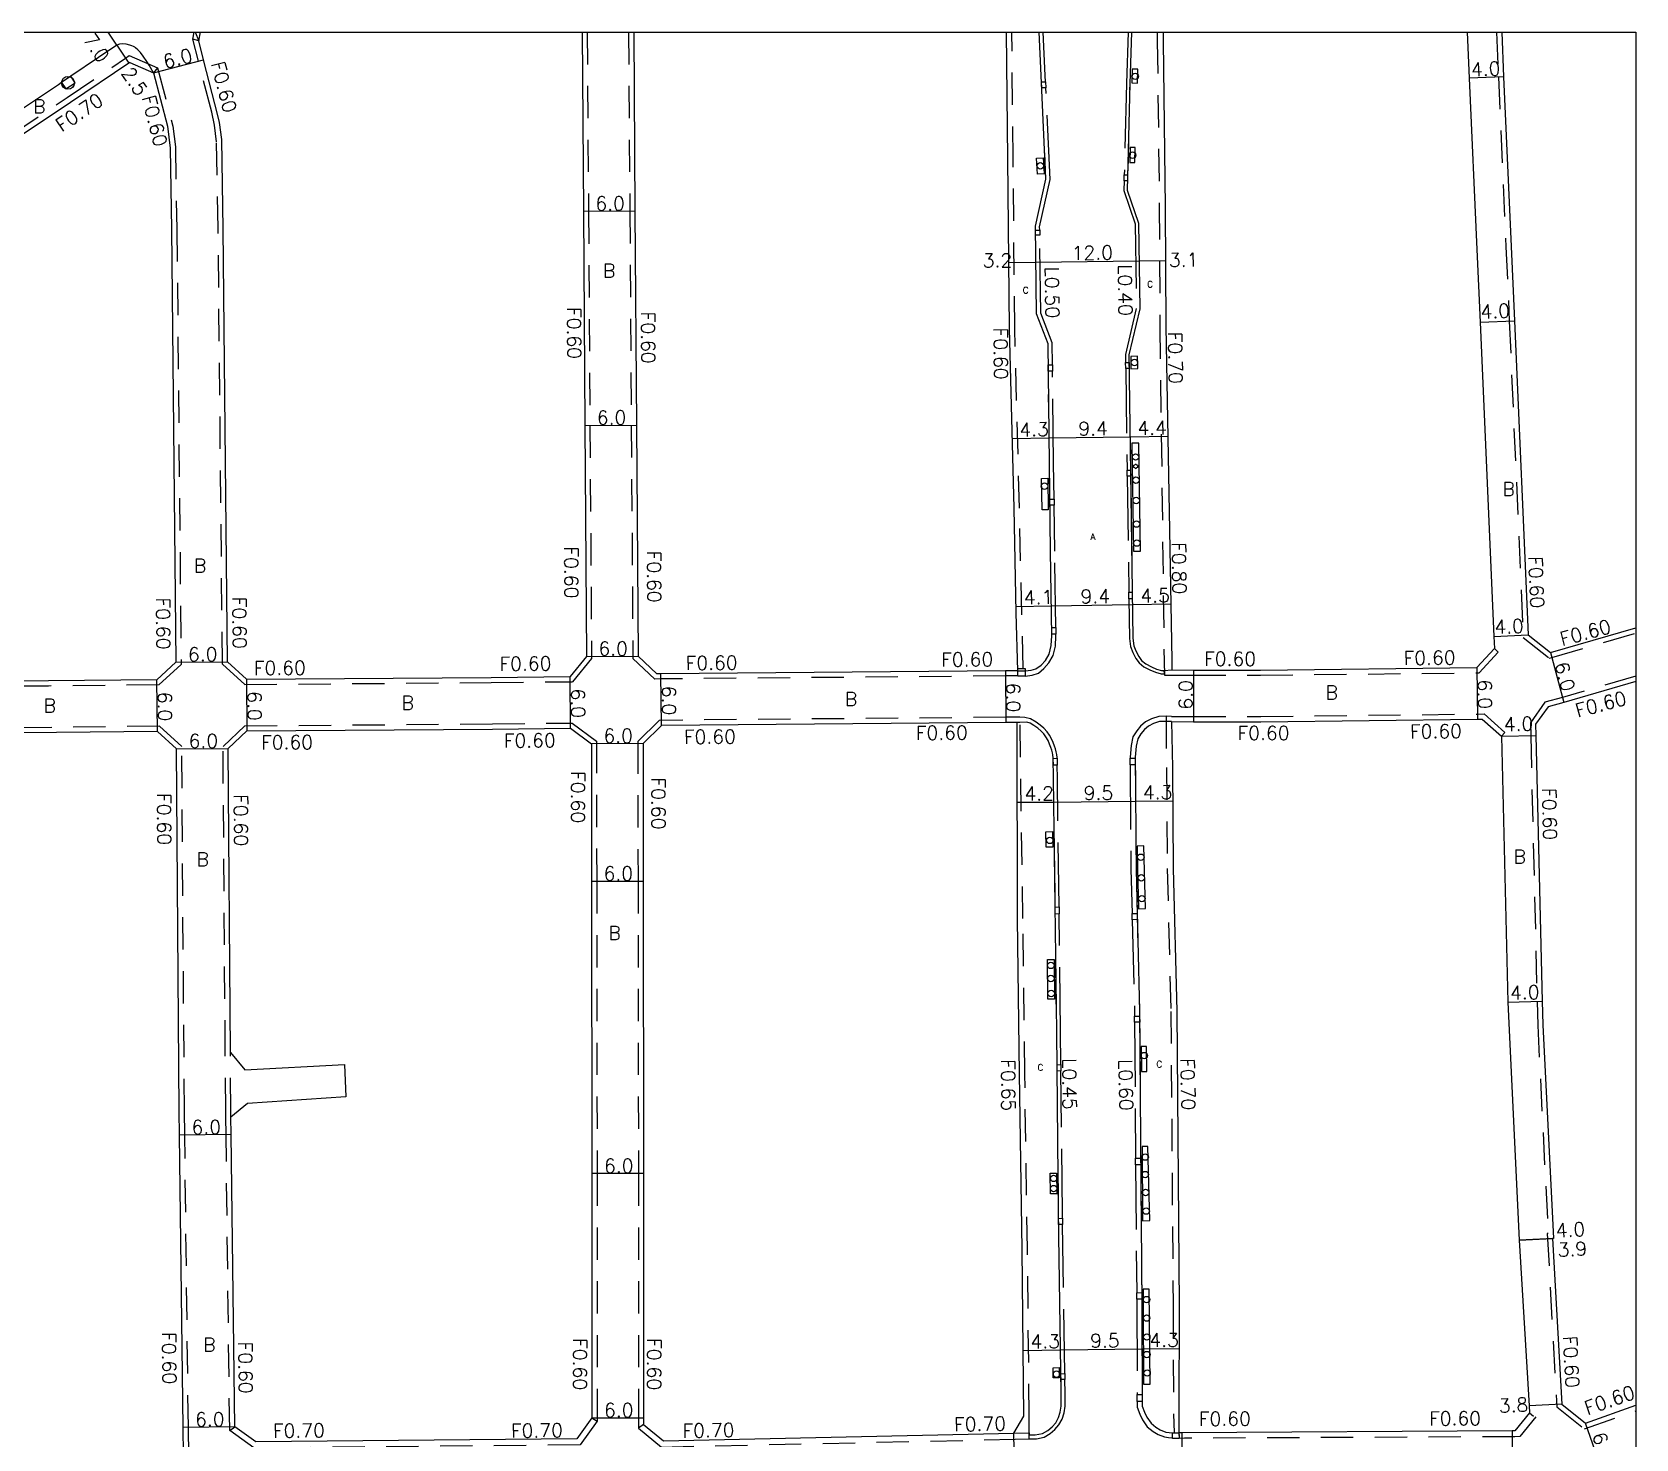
# Model space of a CAD drawing. Header units: metres. Extents: x -2400 to -1599, y -111000 to -110400.
# Drawn here: x -1786.3 to -1600, y -110563.4 to -110400 of the extents above; entities that cross this region are included whole.
import ezdxf

# ---------------------------------------------------------------- set-up
doc = ezdxf.new("R2010")
doc.units = ezdxf.units.M
doc.header["$LTSCALE"] = 2.5
doc.linetypes.add('22320', pattern=[2.5, 1.5, -1])
doc.linetypes.add('22330', pattern=[4, 3, -1])
for name, color, linetype in [('2101000', 7, 'Continuous'), ('2102000', 4, 'Continuous'), ('2102001', 8, 'Continuous'), ('2213000', 3, 'Continuous'), ('2227000', 1, 'Continuous'), ('2232000', 120, '22320'), ('2233000', 120, '22330'), ('2235000', 4, 'Continuous'), ('2236000', 3, 'Continuous'), ('2236100', 3, 'Continuous'), ('2238000', 3, 'Continuous'), ('2239000', 3, 'Continuous'), ('9107000', 139, 'Continuous'), ('9201100', 215, 'Continuous'), ('9201500', 222, 'Continuous'), ('9202100', 82, 'Continuous'), ('9203500', 155, 'Continuous'), ('999', 7, 'Continuous')]:
    doc.layers.add(name, color=color, linetype=linetype)
doc.styles.add('Dm_Anotation', font='txt.shx', dxfattribs={"bigfont": 'pscdm.shx'})

# ---------------------------------------------------------------- blocks, each defined once
blk = doc.blocks.new('223800')
at = {"color": 0, "linetype": 'Continuous'}
blk.add_circle((0, 0), 0.75, dxfattribs=at)
blk = doc.blocks.new('223900')
blk.add_lwpolyline([(-0.22, -0.37), (-0.44, -0.3), (-0.47, -0.27), (-0.48, -0.24), (-0.44, 0.01), (-0.48, 0.23), (-0.47, 0.27), (-0.45, 0.29), (-0.21, 0.38), (-0.04, 0.53), (0, 0.54), (0.03, 0.53), (0.22, 0.37), (0.44, 0.3), (0.47, 0.27), (0.48, 0.24), (0.44, -0.01), (0.48, -0.23), (0.47, -0.27), (0.45, -0.29), (0.21, -0.38), (0.04, -0.53), (0, -0.54), (-0.03, -0.53)], close=True)

msp = doc.modelspace()

# ---------------------------------------------------------------- linework, layer by layer
at = {"layer": '2101000'}
for points in [[(-1766.91, -110401.02), (-1766.7, -110400)], [(-1764.5, -110410.52), (-1764.68, -110409.68), (-1766.34, -110403.22), (-1766.91, -110401.02)], [(-1722.39, -110400), (-1722.24, -110420.83), (-1722.07, -110445.69), (-1721.89, -110472.53), (-1723.78, -110474.85)], [(-1716.39, -110400), (-1716.24, -110420.79), (-1716.07, -110445.65), (-1715.89, -110472.48), (-1713.7, -110474.54)], [(-1671.78, -110474.17), (-1671.97, -110467.45), (-1672.22, -110455.29), (-1672.75, -110434.44), (-1672.96, -110414.71), (-1673.08, -110400)], [(-1654.91, -110400), (-1654.9, -110401.06), (-1654.67, -110420.32), (-1654.6, -110434.18), (-1653.9, -110472.94), (-1653.88, -110474.09)], [(-1619.6, -110400), (-1619.36, -110405.35), (-1618.48, -110425.27), (-1618.1, -110433.71), (-1616.5, -110470.19), (-1616.44, -110471.61), (-1618.48, -110473.81)], [(-1615.59, -110400), (-1615.36, -110405.18), (-1614.49, -110424.92), (-1614.11, -110433.53), (-1612.5, -110470.02), (-1609.92, -110472.07), (-1600, -110469.19)], [(-1774.91, -110403.53), (-1775.01, -110403.6), (-1781.79, -110408.17), (-1809.07, -110426.38), (-1811.23, -110427.82), (-1836.42, -110444.14)], [(-1774.91, -110403.53), (-1772.15, -110404.72), (-1770.55, -110410.93), (-1770.22, -110413.47), (-1770.05, -110422.9), (-1769.55, -110473.2)], [(-1763.55, -110473.14), (-1764.05, -110422.85), (-1764.24, -110412.46), (-1764.5, -110410.52)], [(-1769.55, -110473.2), (-1771.76, -110475.23), (-1784.36, -110475.35), (-1788.24, -110475.39), (-1803.04, -110475.54), (-1806.5, -110475.57), (-1811.83, -110475.81), (-1814.65, -110474.8)], [(-1763.55, -110473.14), (-1761.34, -110475.16), (-1732.95, -110474.95), (-1723.78, -110474.85)], [(-1653.88, -110474.09), (-1651.39, -110474.1), (-1643.6, -110474.1), (-1618.48, -110473.81)], [(-1671.78, -110474.17), (-1673.23, -110474.18), (-1713.23, -110474.53), (-1713.7, -110474.54)], [(-1600, -110475.44), (-1608.37, -110477.87), (-1610.2, -110478.36)], [(-1610.2, -110478.36), (-1611.65, -110480.4), (-1611.62, -110481.69), (-1610.88, -110512.57), (-1610.81, -110515.31), (-1609.57, -110540.11), (-1609.67, -110540.12), (-1608.6, -110559.36)], [(-1769.48, -110483.24), (-1771.7, -110481.23), (-1802.98, -110481.54), (-1805.94, -110481.57), (-1810.92, -110482.75), (-1815.71, -110484.34), (-1817.19, -110485.29), (-1820.79, -110487.62)], [(-1763.48, -110483.22), (-1761.3, -110481.16), (-1732.79, -110480.95), (-1723.72, -110480.85)], [(-1723.72, -110480.85), (-1721.31, -110482.65), (-1721.29, -110498.63), (-1721.24, -110532.58), (-1721.24, -110560.96)], [(-1713.17, -110480.53), (-1715.31, -110482.64), (-1715.29, -110498.63), (-1715.24, -110532.58), (-1715.24, -110560.96), (-1715.24, -110561.72)], [(-1671.84, -110480.17), (-1673.18, -110480.18), (-1713.17, -110480.53)], [(-1672.24, -110562.73), (-1671.08, -110560.76), (-1671.29, -110541.36), (-1671.6, -110521.01), (-1671.83, -110502.98), (-1671.84, -110480.17)], [(-1653.94, -110480.09), (-1651.39, -110480.1), (-1643.57, -110480.1), (-1618.41, -110479.81), (-1617.87, -110479.8)], [(-1653.94, -110480.09), (-1653.83, -110485.42), (-1653.73, -110497.15), (-1653.32, -110513.73), (-1653.05, -110547.97), (-1653.09, -110560.44), (-1653.07, -110562.68)], [(-1617.87, -110479.8), (-1615.62, -110481.79), (-1614.88, -110512.67), (-1613.56, -110540.33), (-1612.4, -110559.57), (-1612.35, -110560.38)], [(-1882.78, -110548.4), (-1878.67, -110553.42), (-1866.56, -110568.21), (-1840.21, -110600.41), (-1822.13, -110622.11), (-1822.52, -110622.43), (-1814.1, -110632.54), (-1811.2, -110633.31), (-1792.01, -110617.03), (-1774.27, -110603.27), (-1770.08, -110600.02), (-1768.28, -110597.5), (-1768.6, -110571.61), (-1768.71, -110562.07), (-1769.13, -110528.11), (-1769.17, -110525.32), (-1769.48, -110483.24)], [(-1763.22, -110518.52), (-1763.48, -110483.22)], [(-1762.71, -110561.99), (-1763.13, -110528.04), (-1763.16, -110526.04)], [(-1608.6, -110559.36), (-1605.87, -110561.55), (-1600, -110559.49)], [(-1721.24, -110560.96), (-1722.98, -110563.4), (-1760.27, -110563.74), (-1762.71, -110561.99)], [(-1612.35, -110560.38), (-1614.06, -110562.47), (-1614.37, -110562.47), (-1652.73, -110562.68), (-1653.07, -110562.68)], [(-1715.24, -110561.72), (-1712.93, -110563.63), (-1672.24, -110562.73)]]:
    msp.add_lwpolyline(points, dxfattribs=at)
at = {"layer": '2102000'}
for points in [[(-1763.22, -110518.52), (-1761.54, -110520.52), (-1749.98, -110519.92)], [(-1749.83, -110523.65), (-1761.24, -110524.44), (-1763.16, -110526.04)]]:
    msp.add_lwpolyline(points, dxfattribs=at)
at = {"layer": '2102001'}
msp.add_lwpolyline([(-1749.98, -110519.92), (-1749.83, -110523.65)], dxfattribs=at)
at = {"layer": '2213000'}
for points in [[(-1767.3, -110400), (-1766.91, -110401.02)], [(-1670.92, -110474.18), (-1670.25, -110474.11), (-1669.68, -110473.96), (-1669.08, -110473.54), (-1668.58, -110472.98), (-1668.14, -110472.24), (-1667.91, -110471.26), (-1667.83, -110470.13), (-1667.98, -110460.3), (-1668.12, -110450.1), (-1668.27, -110436.19), (-1669.6, -110432.73), (-1669.74, -110422.56), (-1668.52, -110417.1), (-1669.07, -110405.06), (-1669.31, -110400)], [(-1658.57, -110400), (-1658.78, -110406), (-1659.07, -110418.35), (-1657.77, -110422.2), (-1657.63, -110432.14), (-1658.88, -110437.49), (-1658.43, -110470.41), (-1658.3, -110471.27), (-1658.08, -110471.88), (-1657.74, -110472.53), (-1657.4, -110473), (-1656.93, -110473.39), (-1656.27, -110473.72), (-1655.67, -110473.99), (-1655.08, -110474.14), (-1654.77, -110474.14)], [(-1772.15, -110404.72), (-1772.68, -110403.84), (-1772.95, -110403.4), (-1773.35, -110402.81), (-1773.68, -110402.37), (-1773.96, -110402.07), (-1774.24, -110401.83), (-1774.34, -110401.75), (-1774.49, -110401.67), (-1774.68, -110401.59), (-1774.9, -110401.51), (-1775.35, -110401.39), (-1775.72, -110401.37), (-1776.12, -110401.42), (-1776.41, -110401.53), (-1778.56, -110402.97)], [(-1670.47, -110562.93), (-1669.76, -110562.93), (-1668.9, -110562.76), (-1668.28, -110562.41), (-1667.79, -110561.98), (-1667.38, -110561.52), (-1667.04, -110560.91), (-1666.85, -110560.29), (-1666.75, -110559.58), (-1666.75, -110558.07), (-1667.05, -110537.2), (-1667.27, -110516.1), (-1667.63, -110486.68), (-1667.66, -110484.28), (-1667.7, -110483.96), (-1667.75, -110483.7), (-1667.83, -110483.4), (-1667.94, -110483.09), (-1668.09, -110482.72), (-1668.25, -110482.28), (-1668.51, -110481.86), (-1668.76, -110481.51), (-1669.09, -110481.18), (-1669.45, -110480.86), (-1669.91, -110480.53), (-1670.36, -110480.27), (-1670.74, -110480.15), (-1671.53, -110480.17)], [(-1654.56, -110480.08), (-1655.31, -110480.08), (-1656.04, -110480.3), (-1656.62, -110480.6), (-1657.08, -110481.02), (-1657.49, -110481.52), (-1657.86, -110482.08), (-1658.03, -110482.95), (-1658.16, -110484.23), (-1658.05, -110497.22), (-1657.64, -110513.8), (-1657.37, -110547.99), (-1657.34, -110559.6), (-1657.07, -110560.28), (-1656.78, -110560.88), (-1656.3, -110561.57), (-1655.74, -110562.04), (-1655.24, -110562.34), (-1654.59, -110562.6), (-1654.19, -110562.66), (-1653.83, -110562.69)]]:
    msp.add_lwpolyline(points, dxfattribs=at)
at = {"layer": '2227000'}
for points in [[(-1778.56, -110402.97), (-1781.76, -110405.14), (-1782.84, -110405.86), (-1783.2, -110406.11), (-1788.54, -110409.68)], [(-1658.7, -110403.66), (-1658.78, -110406), (-1658.8, -110406.71)], [(-1668.52, -110417.1), (-1668.66, -110414.01)], [(-1658.94, -110412.79), (-1659.02, -110416.13)], [(-1658.88, -110437.49), (-1658.85, -110439.43)], [(-1668.19, -110443.97), (-1668.21, -110442.08)], [(-1658.75, -110447.09), (-1658.56, -110461.12)], [(-1668.04, -110456.09), (-1668.1, -110451.27)], [(-1667.63, -110486.77), (-1667.63, -110486.68), (-1667.66, -110484.28)], [(-1658.16, -110484.23), (-1658.13, -110487.28)], [(-1667.46, -110500.11), (-1667.56, -110492.33)], [(-1658.08, -110493.99), (-1658.05, -110497.22), (-1657.83, -110506.14)], [(-1667.31, -110512.89), (-1667.38, -110506.84)], [(-1657.66, -110512.88), (-1657.64, -110513.8), (-1657.58, -110521.44)], [(-1657.52, -110528.89), (-1657.45, -110538.79)], [(-1667.07, -110535.48), (-1667.11, -110531.93)], [(-1657.39, -110545.49), (-1657.37, -110547.99), (-1657.34, -110557.73)], [(-1666.75, -110558.07), (-1666.8, -110554.4)]]:
    msp.add_lwpolyline(points, dxfattribs=at)
at = {"layer": '2232000'}
for points in [[(-1766.91, -110401.02), (-1767.58, -110400.82), (-1767.42, -110400)], [(-1764.15, -110473.41), (-1764.65, -110422.86), (-1764.83, -110412.75), (-1765.08, -110410.83), (-1765.4, -110409.29), (-1766.92, -110403.37), (-1767.58, -110400.82)], [(-1721.79, -110400), (-1721.64, -110420.83), (-1721.47, -110445.69), (-1721.29, -110472.74), (-1723.49, -110475.45)], [(-1716.99, -110400), (-1716.84, -110420.79), (-1716.67, -110445.66), (-1716.49, -110472.75), (-1713.94, -110475.14)], [(-1671.17, -110473.92), (-1671.6, -110455.28), (-1672.13, -110434.43), (-1672.34, -110414.7), (-1672.46, -110400)], [(-1655.59, -110400), (-1655.58, -110401.07), (-1655.35, -110420.33), (-1655.28, -110434.19), (-1654.79, -110473.12), (-1654.75, -110474.71), (-1654.1, -110474.7), (-1653.89, -110474.69)], [(-1616.19, -110400), (-1615.96, -110405.2), (-1615.09, -110424.95), (-1614.71, -110433.56), (-1613.09, -110470.32), (-1610.06, -110472.73)], [(-1836.42, -110444.14), (-1836.96, -110443.65), (-1811.62, -110427.24), (-1809.46, -110425.8), (-1782.18, -110407.59), (-1775.4, -110403.02), (-1774.98, -110402.73), (-1771.68, -110404.16), (-1772.15, -110404.72)], [(-1771.68, -110404.16), (-1769.93, -110410.94), (-1769.62, -110413.34), (-1769.45, -110422.89), (-1768.95, -110473.46)], [(-1610.06, -110472.73), (-1609.77, -110472.65), (-1600, -110469.81)], [(-1616, -110472.02), (-1618.22, -110474.41)], [(-1616.44, -110471.61), (-1616, -110472.02)], [(-1768.95, -110473.46), (-1771.53, -110475.83)], [(-1764.15, -110473.41), (-1761.57, -110475.77), (-1732.94, -110475.55), (-1723.49, -110475.45)], [(-1771.53, -110475.83), (-1784.35, -110475.95), (-1788.23, -110475.99), (-1803.03, -110476.14), (-1806.48, -110476.17), (-1811.92, -110476.42), (-1815.02, -110475.31)], [(-1671.78, -110474.76), (-1673.23, -110474.78), (-1713.22, -110475.13), (-1713.94, -110475.14)], [(-1671.78, -110474.76), (-1671.78, -110474.17)], [(-1653.89, -110474.69), (-1651.39, -110474.7), (-1643.6, -110474.7), (-1618.22, -110474.41)], [(-1600, -110474.81), (-1608.53, -110477.29), (-1610.57, -110477.84)], [(-1653.94, -110479.49), (-1654.57, -110479.46), (-1654.53, -110485.42), (-1654.42, -110497.16), (-1654.01, -110513.74), (-1653.75, -110547.97), (-1653.7, -110560.47), (-1653.63, -110562.69)], [(-1653.94, -110479.49), (-1651.39, -110479.5), (-1643.57, -110479.5), (-1618.42, -110479.21), (-1617.64, -110479.2)], [(-1617.64, -110479.2), (-1615.22, -110481.34)], [(-1610.57, -110477.84), (-1612.26, -110480.21), (-1612.22, -110481.71), (-1611.48, -110512.58), (-1611.41, -110515.33), (-1610.2, -110539.55), (-1610.3, -110539.55), (-1609.19, -110559.66)], [(-1768.88, -110482.97), (-1771.47, -110480.63), (-1802.98, -110480.94), (-1806.01, -110480.97), (-1811.08, -110482.18), (-1815.97, -110483.79), (-1817.52, -110484.79), (-1821.14, -110487.13)], [(-1764.08, -110482.96), (-1761.54, -110480.57), (-1732.8, -110480.35), (-1723.52, -110480.25)], [(-1723.52, -110480.25), (-1720.71, -110482.34), (-1720.69, -110498.63), (-1720.64, -110532.58), (-1720.64, -110561.32)], [(-1713.42, -110479.94), (-1715.91, -110482.39), (-1715.89, -110498.63), (-1715.84, -110532.58), (-1715.84, -110560.96), (-1715.84, -110562.14)], [(-1671.84, -110479.57), (-1673.19, -110479.58), (-1713.42, -110479.94)], [(-1672.09, -110563.43), (-1670.47, -110563.39), (-1670.45, -110560.76), (-1670.67, -110541.35), (-1670.97, -110521), (-1671.2, -110502.97), (-1671.54, -110479.57), (-1671.84, -110479.57)], [(-1615.62, -110481.79), (-1615.22, -110481.34)], [(-1814.25, -110633.12), (-1811.05, -110633.97), (-1791.63, -110617.5), (-1773.9, -110603.74), (-1769.64, -110600.44), (-1767.68, -110597.69), (-1768, -110571.6), (-1768.11, -110562.06), (-1768.53, -110528.11), (-1768.57, -110525.31), (-1768.88, -110482.97)], [(-1763.31, -110562.43), (-1763.73, -110528.05), (-1763.76, -110526.05), (-1763.77, -110525.2), (-1763.82, -110518.53), (-1764.08, -110482.96)], [(-1763.16, -110526.04), (-1763.17, -110525.2), (-1763.22, -110518.52)], [(-1721.24, -110560.96), (-1720.64, -110561.32), (-1722.62, -110564.1), (-1760.49, -110564.44), (-1763.31, -110562.43), (-1762.71, -110561.99)], [(-1611.61, -110560.83), (-1613.49, -110563.13), (-1614.08, -110563.14), (-1652.44, -110563.32), (-1653.06, -110563.33)], [(-1612.35, -110560.38), (-1611.89, -110560.76)], [(-1609.19, -110559.66), (-1605.99, -110562.23), (-1600, -110560.13)], [(-1715.24, -110561.72), (-1715.84, -110562.14), (-1713.17, -110564.34), (-1672.09, -110563.43)], [(-1653.07, -110562.68), (-1653.06, -110563.03), (-1653.06, -110563.33)]]:
    msp.add_lwpolyline(points, dxfattribs=at)
at = {"layer": '2233000'}
for points in [[(-1668.55, -110405.76), (-1668.59, -110405.03), (-1668.83, -110400)], [(-1658.96, -110400), (-1659.17, -110405.99), (-1659.42, -110416.59)], [(-1669.24, -110423), (-1669.25, -110422.61), (-1668.03, -110417.14), (-1668.52, -110406.46)], [(-1659.44, -110417.26), (-1659.46, -110418.41), (-1658.16, -110422.27), (-1658.02, -110432.1), (-1659.27, -110437.45), (-1659.26, -110438.38)], [(-1667.76, -110438.64), (-1667.79, -110436.1), (-1669.12, -110432.64), (-1669.24, -110423.58)], [(-1667.58, -110454.25), (-1667.63, -110450.09), (-1667.75, -110439.37)], [(-1659.25, -110439.08), (-1659.09, -110450.9)], [(-1659.08, -110451.56), (-1658.89, -110465.06)], [(-1667.36, -110469.16), (-1667.5, -110460.29), (-1667.57, -110454.95)], [(-1658.88, -110465.83), (-1658.82, -110470.44), (-1658.68, -110471.37), (-1658.44, -110472.04), (-1658.07, -110472.74), (-1657.69, -110473.27), (-1657.15, -110473.72), (-1656.44, -110474.07), (-1655.8, -110474.36), (-1655.13, -110474.53), (-1654.76, -110474.53)], [(-1670.91, -110474.8), (-1670.12, -110474.7), (-1669.39, -110474.45), (-1668.75, -110473.91), (-1668.18, -110473.27), (-1667.69, -110472.42), (-1667.42, -110471.34), (-1667.35, -110470.14), (-1667.35, -110469.92)], [(-1654.76, -110474.53), (-1654.77, -110474.14)], [(-1654.57, -110479.46), (-1655.4, -110479.49), (-1656.26, -110479.75), (-1656.96, -110480.11), (-1657.52, -110480.61), (-1657.97, -110481.17), (-1658.42, -110481.85), (-1658.62, -110482.86), (-1658.75, -110484.21), (-1658.75, -110484.35)], [(-1667.21, -110484.35), (-1667.21, -110484.25), (-1667.26, -110483.89), (-1667.31, -110483.6), (-1667.39, -110483.26), (-1667.52, -110482.92), (-1667.68, -110482.53), (-1667.87, -110482.07), (-1668.11, -110481.65), (-1668.39, -110481.26), (-1668.76, -110480.85), (-1669.2, -110480.5), (-1669.65, -110480.16), (-1670.3, -110479.76), (-1670.95, -110479.62), (-1671.54, -110479.57)], [(-1658.74, -110485.1), (-1658.64, -110497.23), (-1658.52, -110502.38)], [(-1666.99, -110501.61), (-1667.18, -110486.68), (-1667.2, -110485.15)], [(-1666.78, -110519.92), (-1666.82, -110516.09), (-1666.98, -110502.43)], [(-1658.5, -110503.09), (-1658.23, -110513.81), (-1658.23, -110514.29)], [(-1658.22, -110515.01), (-1658.1, -110530.8)], [(-1666.59, -110537.77), (-1666.6, -110537.2), (-1666.77, -110520.66)], [(-1658.1, -110531.56), (-1657.98, -110546.42)], [(-1666.33, -110555.81), (-1666.58, -110538.49)], [(-1657.98, -110547.17), (-1657.97, -110548), (-1657.93, -110558.25)], [(-1670.47, -110563.39), (-1669.63, -110563.37), (-1668.71, -110563.18), (-1668.01, -110562.78), (-1667.47, -110562.31), (-1667.01, -110561.78), (-1666.62, -110561.09), (-1666.41, -110560.38), (-1666.3, -110559.61), (-1666.3, -110558.07), (-1666.32, -110556.5)], [(-1657.93, -110559.06), (-1657.93, -110559.72), (-1657.61, -110560.51), (-1657.3, -110561.18), (-1656.75, -110561.98), (-1656.08, -110562.52), (-1655.5, -110562.87), (-1654.74, -110563.17), (-1654.29, -110563.24), (-1653.82, -110563.28)]]:
    msp.add_lwpolyline(points, dxfattribs=at)
at = {"layer": '2235000'}
for points in [[(-1668.52, -110406.46), (-1669.01, -110406.48), (-1669.04, -110405.78), (-1668.55, -110405.76)], [(-1659.03, -110416.6), (-1659.04, -110417.27), (-1659.44, -110417.26), (-1659.42, -110416.59)], [(-1669.24, -110423.58), (-1669.72, -110423.59), (-1669.73, -110423), (-1669.24, -110423)], [(-1658.87, -110438.38), (-1658.86, -110439.07), (-1659.25, -110439.08), (-1659.26, -110438.38)], [(-1667.75, -110439.37), (-1668.24, -110439.38), (-1668.25, -110438.64), (-1667.76, -110438.64)], [(-1658.7, -110450.89), (-1658.69, -110451.56), (-1659.08, -110451.56), (-1659.09, -110450.9)], [(-1667.57, -110454.95), (-1668.05, -110454.96), (-1668.06, -110454.26), (-1667.58, -110454.25)], [(-1658.5, -110465.05), (-1658.49, -110465.82), (-1658.88, -110465.83), (-1658.89, -110465.06)], [(-1667.35, -110469.92), (-1667.84, -110469.93), (-1667.85, -110469.17), (-1667.36, -110469.16)], [(-1671.79, -110473.93), (-1670.93, -110473.92), (-1670.91, -110474.8), (-1671.78, -110474.82)], [(-1667.2, -110485.15), (-1667.65, -110485.16), (-1667.66, -110484.36), (-1667.21, -110484.35)], [(-1658.16, -110484.35), (-1658.15, -110485.09), (-1658.74, -110485.1), (-1658.75, -110484.35)], [(-1666.98, -110502.43), (-1667.44, -110502.44), (-1667.45, -110501.62), (-1666.99, -110501.61)], [(-1657.92, -110502.36), (-1657.91, -110503.08), (-1658.5, -110503.09), (-1658.52, -110502.38)], [(-1657.64, -110514.28), (-1657.63, -110515), (-1658.22, -110515.01), (-1658.23, -110514.29)], [(-1666.77, -110520.66), (-1667.22, -110520.67), (-1667.23, -110519.93), (-1666.78, -110519.92)], [(-1657.51, -110530.79), (-1657.5, -110531.56), (-1658.1, -110531.56), (-1658.1, -110530.8)], [(-1666.58, -110538.49), (-1667.03, -110538.49), (-1667.04, -110537.78), (-1666.59, -110537.77)], [(-1657.39, -110546.41), (-1657.38, -110547.16), (-1657.98, -110547.17), (-1657.98, -110546.42)], [(-1666.32, -110556.5), (-1666.77, -110556.51), (-1666.78, -110555.82), (-1666.33, -110555.81)], [(-1657.34, -110558.24), (-1657.34, -110559.06), (-1657.93, -110559.06), (-1657.93, -110558.25)], [(-1653.82, -110563.34), (-1653.83, -110562.69), (-1653.07, -110562.68), (-1653.06, -110563.33)]]:
    msp.add_lwpolyline(points, close=True, dxfattribs=at)
at = {"layer": '2236000'}
for points in [[(-1658.51, -110404.29), (-1658.56, -110405.9), (-1657.9, -110405.93), (-1657.83, -110404.32)], [(-1782.84, -110405.86), (-1782.33, -110406.61), (-1781.26, -110405.88), (-1781.76, -110405.14)], [(-1658.74, -110413.41), (-1658.78, -110415.14), (-1658.2, -110415.16), (-1658.16, -110413.42)], [(-1668.74, -110416.47), (-1669.5, -110416.5), (-1669.61, -110414.64), (-1668.82, -110414.6)], [(-1658.67, -110437.67), (-1658.65, -110439.1), (-1657.85, -110439.09), (-1657.87, -110437.66)], [(-1667.72, -110494.67), (-1668.49, -110494.68), (-1668.54, -110492.87), (-1667.75, -110492.86)], [(-1657.44, -110517.82), (-1657.42, -110520.74), (-1656.8, -110520.74), (-1656.82, -110517.82)], [(-1666.97, -110556.3), (-1667.67, -110556.31), (-1667.66, -110555.13), (-1666.98, -110555.12)]]:
    msp.add_lwpolyline(points, close=True, dxfattribs=at)
at = {"layer": '2236100'}
for points in [[(-1658.53, -110447.76), (-1658.35, -110460.3), (-1657.55, -110460.29), (-1657.73, -110447.74)], [(-1668.24, -110455.48), (-1668.96, -110455.49), (-1669.02, -110451.84), (-1668.28, -110451.83)], [(-1657.91, -110494.54), (-1657.89, -110497.22), (-1657.77, -110501.82), (-1656.97, -110501.8), (-1657.15, -110494.53)], [(-1667.51, -110512.31), (-1668.29, -110512.32), (-1668.34, -110507.7), (-1667.56, -110507.71)], [(-1657.35, -110529.42), (-1657.29, -110538.06), (-1656.45, -110538.04), (-1656.68, -110529.42)], [(-1667.27, -110534.94), (-1667.98, -110534.94), (-1668.02, -110532.55), (-1667.29, -110532.55)], [(-1657.23, -110545.99), (-1657.21, -110547.99), (-1657.18, -110557.05), (-1656.42, -110557.04), (-1656.51, -110545.99)]]:
    msp.add_lwpolyline(points, close=True, dxfattribs=at)
at = {"layer": '9107000'}
for points in [[(-1671.78, -110474.17), (-1670.92, -110474.18), (-1670.25, -110474.11), (-1669.68, -110473.96), (-1669.08, -110473.54), (-1668.58, -110472.98), (-1668.14, -110472.24), (-1667.91, -110471.26), (-1667.83, -110470.13), (-1667.98, -110460.3), (-1668.12, -110450.1), (-1668.27, -110436.19), (-1669.6, -110432.73), (-1669.74, -110422.56), (-1668.52, -110417.1), (-1669.07, -110405.06), (-1669.31, -110400)], [(-1658.57, -110400), (-1658.78, -110406), (-1659.07, -110418.35), (-1657.77, -110422.2), (-1657.63, -110432.14), (-1658.88, -110437.49), (-1658.43, -110470.41), (-1658.3, -110471.27), (-1658.08, -110471.88), (-1657.74, -110472.53), (-1657.4, -110473), (-1656.93, -110473.39), (-1656.27, -110473.72), (-1655.67, -110473.99), (-1655.08, -110474.14), (-1654.77, -110474.14), (-1653.88, -110474.09)], [(-1672.24, -110562.73), (-1670.47, -110562.68), (-1670.47, -110562.93), (-1669.76, -110562.93), (-1668.9, -110562.76), (-1668.28, -110562.41), (-1667.79, -110561.98), (-1667.38, -110561.52), (-1667.04, -110560.91), (-1666.85, -110560.29), (-1666.75, -110559.58), (-1666.75, -110558.07), (-1667.05, -110537.2), (-1667.27, -110516.1), (-1667.63, -110486.68), (-1667.66, -110484.28), (-1667.7, -110483.96), (-1667.75, -110483.7), (-1667.83, -110483.4), (-1667.94, -110483.09), (-1668.09, -110482.72), (-1668.25, -110482.28), (-1668.51, -110481.86), (-1668.76, -110481.51), (-1669.09, -110481.18), (-1669.45, -110480.86), (-1669.91, -110480.53), (-1670.36, -110480.27), (-1670.74, -110480.15), (-1671.53, -110480.17), (-1671.84, -110480.17)], [(-1653.94, -110480.09), (-1654.56, -110480.08), (-1655.31, -110480.08), (-1656.04, -110480.3), (-1656.62, -110480.6), (-1657.08, -110481.02), (-1657.49, -110481.52), (-1657.86, -110482.08), (-1658.03, -110482.95), (-1658.16, -110484.23), (-1658.05, -110497.22), (-1657.64, -110513.8), (-1657.37, -110547.99), (-1657.34, -110559.6), (-1657.07, -110560.28), (-1656.78, -110560.88), (-1656.3, -110561.57), (-1655.74, -110562.04), (-1655.24, -110562.34), (-1654.59, -110562.6), (-1653.83, -110562.69), (-1653.07, -110562.68)]]:
    msp.add_lwpolyline(points, dxfattribs=at)
at = {"layer": '9201100'}
for points in [[(-1776.41, -110401.53), (-1777.44, -110400)], [(-1776.41, -110401.53), (-1775.01, -110403.6)], [(-1772.15, -110404.72), (-1766.34, -110403.22)], [(-1615.36, -110405.18), (-1619.36, -110405.35)], [(-1716.24, -110420.79), (-1722.24, -110420.83)], [(-1669.68, -110426.76), (-1672.84, -110426.79)], [(-1657.71, -110426.6), (-1669.68, -110426.76)], [(-1654.64, -110426.56), (-1657.71, -110426.6)], [(-1618.1, -110433.71), (-1614.11, -110433.53)], [(-1722.07, -110445.69), (-1716.07, -110445.65)], [(-1668.15, -110447.15), (-1672.42, -110447.26)], [(-1658.75, -110447.05), (-1668.15, -110447.15)], [(-1654.37, -110446.99), (-1658.75, -110447.05)], [(-1654.02, -110466.46), (-1658.48, -110466.52)], [(-1667.89, -110466.67), (-1671.99, -110466.75)], [(-1658.48, -110466.52), (-1667.89, -110466.67)], [(-1616.5, -110470.19), (-1612.5, -110470.02)], [(-1609.92, -110472.07), (-1608.37, -110477.87)], [(-1769.55, -110473.2), (-1763.55, -110473.14)], [(-1721.89, -110472.53), (-1715.89, -110472.48)], [(-1618.48, -110473.81), (-1618.41, -110479.81)], [(-1771.7, -110481.23), (-1771.76, -110475.23)], [(-1761.34, -110475.16), (-1761.3, -110481.16)], [(-1723.72, -110480.85), (-1723.78, -110474.85)], [(-1713.17, -110480.53), (-1713.23, -110474.53)], [(-1673.23, -110474.18), (-1673.18, -110480.18)], [(-1651.39, -110474.1), (-1651.39, -110480.1)], [(-1769.48, -110483.24), (-1763.48, -110483.22)], [(-1715.31, -110482.64), (-1721.31, -110482.65)], [(-1615.62, -110481.79), (-1611.62, -110481.69)], [(-1667.59, -110489.48), (-1671.84, -110489.48)], [(-1658.12, -110489.37), (-1667.59, -110489.48)], [(-1653.8, -110489.33), (-1658.12, -110489.37)], [(-1721.29, -110498.63), (-1715.29, -110498.63)], [(-1614.88, -110512.67), (-1610.88, -110512.57)], [(-1763.13, -110528.04), (-1769.13, -110528.11)], [(-1715.24, -110532.58), (-1721.24, -110532.58)], [(-1609.57, -110540.11), (-1613.56, -110540.33)], [(-1613.56, -110540.33), (-1609.67, -110540.12)], [(-1666.82, -110553.1), (-1671.17, -110553.15)], [(-1657.36, -110552.97), (-1666.82, -110553.1)], [(-1653.07, -110552.95), (-1657.36, -110552.97)], [(-1608.6, -110559.36), (-1612.4, -110559.57)], [(-1721.24, -110560.96), (-1715.24, -110560.96)], [(-1762.71, -110561.99), (-1768.71, -110562.07)], [(-1672.11, -110568.73), (-1672.24, -110562.73)], [(-1652.73, -110562.68), (-1652.7, -110568.68)], [(-1614.37, -110562.47), (-1614.34, -110568.37)], [(-1603.89, -110567.21), (-1605.87, -110561.55)]]:
    msp.add_lwpolyline(points, dxfattribs=at)
at = {"layer": '999'}
msp.add_lwpolyline([(-2400, -110400), (-1600, -110400), (-1600, -111000), (-2400, -111000)], close=True, dxfattribs=at)

# ---------------------------------------------------------------- block references
at = {"layer": '2238000', "xscale": 0.5, "yscale": 0.5, "zscale": 0.5}
for p in [(-1658.16, -110405.14, 8.16), (-1658.46, -110414.3, 8.1), (-1669.17, -110415.54, 8.12), (-1658.24, -110438.38, 8.06), (-1658.1, -110449.35, 8.12), (-1668.69, -110452.74, 8.07), (-1658.06, -110452.05, 8.11), (-1658.03, -110454.41, 8.1), (-1657.99, -110457.14, 8.1), (-1657.96, -110459.35, 8.09), (-1668.07, -110493.88, 8.07), (-1657.49, -110495.84, 7.96), (-1657.44, -110498.23, 7.96), (-1657.38, -110500.65, 7.97), (-1667.95, -110508.4, 7.96), (-1667.94, -110509.92, 7.96), (-1667.91, -110511.67, 7.95), (-1657.11, -110518.88, 7.97), (-1657, -110530.66, 7.91), (-1667.62, -110533.14, 7.91), (-1656.99, -110532.7, 7.91), (-1667.62, -110534.32, 7.9), (-1656.94, -110534.78, 7.91), (-1656.88, -110536.93, 7.91), (-1656.84, -110547.22, 7.94), (-1656.82, -110549.36, 7.93), (-1656.81, -110551.56, 7.93), (-1656.79, -110553.6, 7.93), (-1667.28, -110555.88, 7.86), (-1656.77, -110555.74, 7.92)]:
    msp.add_blockref('223800', p, dxfattribs=at)
at = {"layer": '2238000'}
msp.add_blockref('223800', (-1782.09, -110405.9), dxfattribs=at)
at = {"layer": '2239000', "xscale": 0.5, "yscale": 0.5, "zscale": 0.5}
msp.add_blockref('223900', (-1658.09, -110450.44, 8.12), dxfattribs=at)

# ---------------------------------------------------------------- texts
at = {"layer": '9201500', "style": 'Dm_Anotation'}
for s, rotation, p in [('7.0', 304.0035, (-1780.41, -110400.84)), ('6.0', 14.4451, (-1770.82, -110404.27)), ('2.5', 304.0035, (-1775.97, -110404.75)), ('4.0', 2.5426, (-1619.13, -110405.17)), ('6.0', 0.3908, (-1720.84, -110420.72)), ('12.0', 0.7469, (-1665.52, -110426.46)), ('3.2', 0.6098, (-1675.86, -110427.34)), ('3.1', 0.8178, (-1654.23, -110427.27)), ('4.0', 2.5177, (-1618.02, -110433.29)), ('6.0', 0.3905, (-1720.67, -110445.58)), ('4.3', 1.4796, (-1671.59, -110446.99)), ('9.4', 0.6275, (-1664.75, -110446.86)), ('4.4', 0.7884, (-1657.89, -110446.79)), ('4.5', 0.7884, (-1657.55, -110466.26)), ('4.1', 1.136, (-1671.08, -110466.48)), ('9.4', 0.8716, (-1664.49, -110466.36)), ('4.0', 2.5182, (-1616.41, -110469.91)), ('6.0', 0.5628, (-1768.15, -110473.09)), ('6.0', 0.3906, (-1720.49, -110472.42)), ('6.0', 284.9508, (-1609.46, -110473.4)), ('6.0', 89.9772, (-1651.49, -110478.7)), ('6.0', 270.6587, (-1618.36, -110475.21)), ('6.0', 270.5655, (-1771.65, -110476.63)), ('6.0', 270.4247, (-1761.23, -110476.56)), ('6.0', 270.6245, (-1723.67, -110476.25)), ('6.0', 270.5031, (-1713.11, -110475.93)), ('6.0', 270.5032, (-1673.12, -110475.58)), ('6.0', 0.078, (-1719.91, -110482.54)), ('4.0', 1.378, (-1615.33, -110481.2)), ('6.0', 0.198, (-1768.08, -110483.14)), ('4.2', 0.0319, (-1671.02, -110489.23)), ('9.5', 0.6988, (-1664.13, -110489.19)), ('4.3', 0.4646, (-1657.26, -110489.11)), ('6.0', 0.078, (-1719.89, -110498.53)), ('4.0', 1.3782, (-1614.61, -110512.38)), ('6.0', 0.7056, (-1767.73, -110528)), ('6.0', 0.0059, (-1719.84, -110532.48)), ('4.0', 3.1301, (-1609.28, -110540)), ('3.9', 3.1301, (-1609.05, -110542.25)), ('4.3', 0.63, (-1670.3, -110552.89)), ('9.5', 0.8263, (-1663.37, -110552.8)), ('4.3', 0.1955, (-1656.51, -110552.71)), ('6.0', 0.0059, (-1719.84, -110560.86)), ('3.8', 3.1302, (-1615.89, -110560.37)), ('6.0', 0.7056, (-1767.32, -110561.95)), ('6.0', 289.3124, (-1605.12, -110562.96))]:
    msp.add_text(s, height=1.6, rotation=rotation, dxfattribs=at).set_placement(p)
at = {"layer": '9202100', "style": 'Dm_Anotation'}
for s, height, p in [('B', 1.6, (-1786.13, -110409.43)), ('B', 1.6, (-1719.96, -110428.52)), ('C', 0.75, (-1656.76, -110429.67, 8.1)), ('C', 0.75, (-1671.21, -110430.36, 8.12)), ('B', 1.6, (-1615.51, -110453.87)), ('A', 0.75, (-1663.35, -110458.99, 8.09)), ('B', 1.6, (-1767.46, -110462.77)), ('B', 1.6, (-1784.92, -110479.03)), ('B', 1.6, (-1743.37, -110478.71)), ('B', 1.6, (-1691.88, -110478.26)), ('B', 1.6, (-1636.05, -110477.51)), ('B', 1.6, (-1767.16, -110496.87)), ('B', 1.6, (-1614.23, -110496.57)), ('B', 1.6, (-1719.34, -110505.43)), ('C', 0.75, (-1669.49, -110520.62, 7.95)), ('C', 0.75, (-1655.69, -110520.25, 7.96)), ('B', 1.6, (-1766.4, -110553.25))]:
    msp.add_text(s, height=height, dxfattribs=at).set_placement(p)
at = {"layer": '9203500', "style": 'Dm_Anotation'}
for s, rotation, p in [('F0.60', 284.4504, (-1765.5, -110403.66)), ('F0.70', 34.0068, (-1782.83, -110411.68)), ('F0.60', 284.4504, (-1773.55, -110407.59)), ('L0.40', 270.8178, (-1660.15, -110427)), ('L0.50', 270.7469, (-1668.63, -110427.27)), ('F0.60', 270.3903, (-1724.13, -110431.94)), ('F0.60', 270.3903, (-1715.54, -110432.48)), ('F0.60', 270.6098, (-1674.6, -110434.34)), ('F0.70', 271.0267, (-1654.34, -110434.83)), ('F0.60', 270.3908, (-1724.46, -110459.75)), ('F0.60', 270.3908, (-1714.84, -110460.24)), ('F0.80', 271.0267, (-1653.9, -110459.27)), ('F0.60', 272.5184, (-1612.5, -110460.92)), ('F0.60', 270.5622, (-1771.86, -110465.69)), ('F0.60', 270.5622, (-1763, -110465.6)), ('F0.60', 14.9502, (-1608.58, -110471.3)), ('F0.60', 0.5036, (-1680.67, -110473.69)), ('F0.60', 359.9771, (-1650.15, -110473.6)), ('F0.60', 0.6596, (-1626.97, -110473.51)), ('F0.60', 0.4245, (-1760.5, -110474.68)), ('F0.60', 0.6246, (-1731.97, -110474.19)), ('F0.60', 0.5036, (-1710.35, -110474.09)), ('F0.60', 14.9502, (-1606.78, -110479.62)), ('F0.60', 0.5033, (-1710.55, -110482.67)), ('F0.60', 0.5036, (-1683.62, -110482.21)), ('F0.60', 359.9771, (-1646.26, -110482.21)), ('F0.60', 0.6596, (-1626.23, -110482.05)), ('F0.60', 0.4245, (-1759.66, -110483.31)), ('F0.60', 0.6246, (-1731.47, -110483.11)), ('F0.60', 270.078, (-1723.67, -110485.85)), ('F0.60', 270.078, (-1714.32, -110486.58)), ('F0.60', 270.4235, (-1771.75, -110488.4)), ('F0.60', 270.4235, (-1762.83, -110488.53)), ('F0.60', 271.3771, (-1610.9, -110487.83)), ('F0.65', 270.7373, (-1673.73, -110519.32)), ('L0.45', 270.6988, (-1666.61, -110519.21)), ('L0.60', 271.4258, (-1660.11, -110519.32)), ('F0.70', 271.4258, (-1652.91, -110519.21)), ('F0.60', 270.706, (-1771.17, -110551.01)), ('F0.60', 270.0059, (-1723.42, -110551.7)), ('F0.60', 270.0059, (-1714.81, -110551.7)), ('F0.60', 273.167, (-1608.48, -110551.48)), ('F0.60', 270.706, (-1762.31, -110552.11)), ('F0.60', 19.3132, (-1605.64, -110560.64)), ('F0.70', 1.1281, (-1679.17, -110562.52)), ('F0.60', 0.307, (-1650.75, -110561.87)), ('F0.60', 0.4564, (-1624.02, -110561.84)), ('F0.70', 0.5103, (-1758.28, -110563.26)), ('F0.70', 0.6639, (-1730.64, -110563.25)), ('F0.70', 1.1281, (-1710.71, -110563.26))]:
    msp.add_text(s, height=1.6, rotation=rotation, dxfattribs=at).set_placement(p)

doc.saveas('drawing.dxf')
